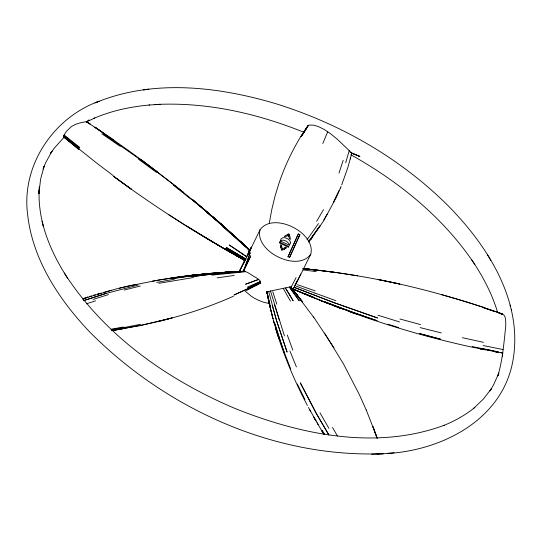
<?xml version="1.0" encoding="UTF-8"?>
<svg xmlns="http://www.w3.org/2000/svg" width="542" height="542" viewBox="0 0 542 542"><rect width="100%" height="100%" fill="white"/><g stroke="black" fill="none" stroke-linecap="round" stroke-linejoin="round"><path stroke-width="0.81" d="M63.692 137.688L54.254 148.169L50.359 153.664L52.025 151.103L45.616 162.817L43.109 169.023L44.153 166.137L40.589 179.192L38.943 193.413L39.383 186.807C38.292 200.14 39.993 213.595 43.428 226.488L42.073 221.15M38.943 193.413L39.126 190.554M473.268 408.756L483.383 399.061L491.641 388.336L489.968 390.918L493.416 385.172L498.877 373.004L497.847 375.863C502.719 359.692 503.924 342.673 505.767 325.918C505.578 322.273 506.526 315.566 502.387 314.055M341.69 184.944L347.876 167.471L351.805 153.101L337.002 138.962L330.112 133.386L324.082 129.382L318.242 126.516L313.317 125.121L308.987 125.08L307.931 125.663L307.585 126.713M502.454 355.986L502.698 352.767L502.454 355.986L502.664 352.917L501.086 352.693M348.337 311.128C386.1 325.166 424.881 336.487 464.169 345.41A269.408 157.268 25.6 0 0 472.062 347.144L502.671 353.045M245.052 259.943L244.964 260.539M502.644 353.174L501.12 352.632M269.266 223.257L271.806 209.463L274.869 196.739L279.008 183.149C284.577 166.665 292.016 150.845 301.115 136.015M271.948 314.834L266.867 291.84L289.753 286.969L290.939 287.07L290.742 287.87M351.602 154.24L351.792 153.122L359.827 156.448L351.819 153.142L351.602 154.24L351.846 153.156L359.827 156.448M351.562 154.104L351.805 153.101M260.011 229.815C254.489 251.42 297.646 272.816 310.783 254.184C316.257 232.593 273.161 211.224 260.011 229.815L245.065 260.519L225.668 249.598L245.018 260.539M350.24 159.057L350.701 157.417M89.064 119.857L86.564 121.645L88 122.567L86.544 121.625L80.995 122.655L75.758 124.267L71.537 126.415L66.47 131.252L64.329 134.565L63.665 136.997M345.694 162.79L349.231 150.507M339.021 173.034L343.174 160.296M297.063 280.973L293.236 289.164L298.33 291.366M243.46 271.332L250.214 252.755L243.453 271.271C247.904 271.528 251.549 275.458 255.587 277.328C267.003 284.055 256.231 284.177 246.766 289.963L260.194 282.999L258.791 283.242M322.802 143.474L327.754 131.706M340.403 188.04L341.074 186.482M247.342 255.377L251.38 247.206L247.138 255.756M247.626 254.97L247.945 254.557M287.91 256.888L298.344 233.9L299.889 234.645L289.631 257.484L288.087 256.745L298.344 233.9M289.455 257.626L299.889 234.645M338.892 190.662L333.255 202.755M243.819 263.141L245.167 260.248M295.248 285.512L310.783 254.184M245.126 259.753L239.097 271.955L240.35 270.262M86.571 121.638L90.243 124.098L86.225 121.855M280.343 247.762L281.569 245.289L280.451 244.754L281.413 249.591L282.47 250.099L286.698 247.748L285.553 247.199L282.26 249.096L281.65 250.329M287.504 235.831L288.425 233.975L289.482 234.483L290.471 239.34L289.326 238.785L288.608 234.964L285.343 236.874L284.232 236.339L288.425 233.975M288.561 236.339L289.482 234.483M284.326 249.672L285.553 247.199M268.798 301.338L266.921 291.806L267.613 295.614M244.93 260.241L239.097 271.955L245.187 259.869M300.783 274.001L293.29 289.049L298.391 291.25M247.077 255.824L251.38 247.206M290.925 287.504L296.088 277.653M316.65 221.285L323.513 209.632M323.703 219.998L327.172 214.137M306.67 127.973L302.07 135.304L308.554 125.249M279.916 241.508C282.233 238.128 288.622 241.563 289.394 244.882M301.474 135.581L307.931 125.663M293.351 288.988L306.183 294.502M318.52 223.528L306.948 239.835M312.781 236.63L308.723 242.111M311.792 237.992L310.783 239.381L323.92 220.418L336.392 197.2A504.819 296.847 26.6 0 0 340.362 188.02M308.635 241.718L320.078 225.736L308.791 241.339M474.9 407.354C465.402 415.111 454.575 421.12 443.214 425.694L444.25 425.26C376.148 450.443 300.329 434.738 234.991 408.451C167.559 379.847 104.315 335.444 64.335 273.06L67.608 278.182L67.194 277.538M257.362 283.547L260.641 281.955L247.606 288.337L260.56 281.616M247.626 288.811L260.668 282.111L247.626 288.811L233.954 295.031L247.599 288.859M259.801 283.141L246.264 290.024L254.076 286.122M87.011 121.679L94.748 118.014L93.698 118.461C111.408 110.731 130.541 106.699 149.734 104.985M94.985 102.946L99.132 101.212C53.312 117.607 21.036 165.798 27.662 214.747C32.676 259.787 58.915 299.408 89.383 331.636C165.689 408.56 273.947 458.085 383.282 453.701L371.568 454.216M247.281 287.179L260.465 281.454M96.022 102.513C152.993 79.017 217.613 86.463 275.268 103.536C339.929 123.515 400.538 158.183 448.519 206.15C488.091 246.353 523.389 301.86 512.915 360.708C502.061 421.385 438.925 451.96 382.564 453.756M233.514 296.203C208.819 307.199 183.033 315.627 156.74 321.846L172.18 317.917L139.463 325.695M83.36 300.681L106.015 293.452L83.353 300.695M82.56 298.845L115.067 289.252A725.027 420.653 26.7 0 1 127.275 286.257L160.913 279.604L194.226 275.038L178.853 276.894L152.41 281.135M85.792 297.748L87.675 297.118M82.716 298.933L88.007 297.165L84.206 298.432M86.347 303.838L95.643 300.81M99.233 293.676L97.323 294.292L101.205 293.08M93.041 299.441L108.529 294.563M89.586 296.501L91.517 295.918M93.427 295.302L95.365 294.712M105.988 293.439L138.163 285.085M103.508 292.477L111.449 290.282M124.267 290.031L140.459 285.973M119.477 288.215L135.94 284.408M139.375 325.722L155.879 322.05M123.4 327.673L140.669 324.272M122.885 328.716L140.026 325.512L111.55 330.518M158.853 283.317L193.596 277.511M156.631 282.429L174.321 279.232M111.55 329.13L123.373 327.002M111.11 329.78L123.38 327.72L111.171 329.719M112.445 330.518L122.356 328.906L112.783 330.417M217.139 277.856L234.219 275.438M170.235 278.168L187.539 275.763L215.425 272.904M147.973 89.281L143.542 89.85L148.745 89.186M191.902 275.248L198.9 274.476M189.585 275.6L191.902 275.322M187.539 275.763L206.217 273.717L229.442 271.935M201.265 274.327L203.568 274.076L201.218 274.279M211.854 275.14L244.652 271.827M203.602 274.001L210.635 273.324M204.361 273.995L209.815 273.507M209.781 273.5L205.94 273.846M394.014 452.746L387.943 453.329L388.695 453.275M211.38 273.412L212.884 273.27M226.326 272.247L208.006 273.893L243.805 271.142M210.547 273.425L215.228 273.087M215.208 273.06L222.227 272.551M229.293 272.084L226.949 272.267L229.252 272.091M225.343 272.328L231.651 271.955M148.975 105.04L160.378 104.294L154.28 104.626L155.026 104.586M215.262 272.944L217.572 272.768M224.53 272.382L226.908 272.206M219.917 272.585L229.28 271.969M224.747 272.233L234.158 271.678L229.334 271.935M233.975 271.813L241.156 271.495M234.815 271.806L241.095 271.474L238.778 271.596M383.282 453.701L377.083 454.02L377.821 454M234.042 271.678L241.149 271.359M159.666 104.328C209.11 102.479 258.317 113.874 303.967 132.316M266.854 291.948L267.958 296.176M303.032 268.629C335.6 271.711 367.937 277.043 399.881 284.076L378.201 279.543C413.824 286.481 448.898 296.034 483.383 307.328L462.495 300.722M303.296 268.595L336.372 272.565L315.532 269.855M302.863 268.514L315.417 269.862M303.364 268.663L315.701 269.977L303.974 268.69M269.936 303.635L264.049 302.361A28.618 16.7 26.4 0 1 251.251 296.217L244.903 290.871M303.025 269.889L316.176 271.623M336.203 272.524L357.774 275.851M493.152 351.433L498.41 352.368L495.788 351.927M472.184 346.582L498.511 351.846M482.753 348.804L493.274 350.87M483.125 345.525L503.017 349.536M487.963 350.207L490.585 350.735M462.421 337.713L483.464 342.32M420.131 327.605L441.317 332.917M399.915 319.001L420.497 324.577M441.574 294.645L462.529 300.722M387.855 324.197L398.736 327.571M377.876 315.193L399.556 321.948M483.654 307.849L493.904 311.325M498.349 312.863L502.217 314.177L499.419 313.201L501.465 313.981M303.52 293.527L329.583 304.137L353.696 313.066M356.419 314.048L351.006 312.145M297.538 284.746L315.2 290.851M337.503 307.185L340.207 308.147L334.834 306.162M314.909 293.053L335.844 300.688M296.196 286.19L314.895 293.073M329.59 304.048L321.745 301.054M342.95 309.096L337.571 307.05M332.253 305.017L334.888 306.047M311.332 296.813L316.555 298.906M311.318 296.765L295.736 290.255M319.143 299.95L321.765 301.013M327.043 302.992L306.196 294.482M298.337 291.352L306.115 294.645M303.649 293.269L314.042 297.551L303.649 293.269L308.805 295.485M308.75 295.681L311.379 296.725M297.138 236.326L298.683 237.071M350.891 154.782C399.298 181.882 443.905 217.925 474.806 264.462L471.797 259.997M233.954 253.961L244.923 260.363L233.92 253.968M206.217 238.128L225.628 249.489M350.146 152.282L351.846 153.305M113.603 176.353C143.488 198.494 174.504 219.097 206.394 238.236L186.915 226.231L225.743 249.659M245.79 259.144L226.481 247.701L245.878 258.961M206.502 238.284L225.811 249.713M206.624 238.297L225.838 249.733M168.366 214.456L186.672 226.183M86.503 121.706L113.454 139.938A260.749 152.085 27.2 0 1 119.714 144.321M104.2 133.468L94.904 127.194L113.4 139.789M94.911 127.18L99.545 130.331M101.855 133.786L120.297 146.36M103.048 133.576L139.551 159.097L157.309 172.248M120.283 144.721L131.062 152.383M131.625 152.79L158.203 172.498M113.705 176.414L131.659 189.429L113.657 176.367M138.508 159.206L156.34 172.268M113.407 175.75L95.893 162.492L63.495 136.496M79.728 147.41L64.125 134.992M173.365 185.195L190.845 199.077M183.657 192.43L140.5 159.172L175.005 185.547L202.647 208.216M249.869 252.376L248.155 250.946L249.415 252.01M208.318 212.884L192.281 199.442L224.781 227.24L216.597 220.025M208.263 213.053L214.015 217.965L210.377 214.849M214.564 218.338L212.498 216.583L222.213 225.187L220.702 223.805M204.348 209.666L208.304 213.04M224.347 226.786L191.658 199.165L224.334 226.813L250.126 250.39M216.61 220.208L214.53 218.406L218.622 222.01L216.57 220.221M222.864 226.658L250.275 251.014M223.744 226.536L228.697 230.967M239.517 240.702L207.01 212.396L223.656 226.637L250.35 250.675M224.801 227.328L226.766 229.083M228.731 230.899L249.889 250.268M226.712 229.191L228.182 230.513M229.171 231.393L230.662 232.728M236.468 238.033L234.51 236.258L237.897 239.368M230.621 232.748L232.572 234.517L229.158 231.414M240.296 241.603L241.739 242.918M232.62 234.28L237.958 239.252M240.316 241.624L241.746 242.924M249.401 249.937L240.357 241.407L247.985 248.609M239.401 240.648L240.363 241.536M244.096 245.153L242.206 243.392L245.533 246.508M240.052 240.899L249.652 249.909M244.171 245.004L247.972 248.568L247.037 247.694M242.22 243.358L246.041 246.949M244.205 245.011L246.088 246.786M247.816 248.744L249.523 250.37M293.974 290.918L290.973 287.199L302.565 301.982L290.939 287.07M295.62 293.12L301.996 301.454L290.858 287.016L313.784 317.388M290.844 287.727L291.616 288.764M313.594 317.002L334.041 347.917M283.31 288.547L290.478 301.183M324.543 333.079L343.418 363.79L359.393 394.718L366.46 410.511M474.386 263.839C484.202 278.893 492.414 295.105 497.617 312.348M323.798 434.372L308.405 407.448M490.374 259.543L490.795 260.235L487.604 255.004M324.516 434.44L321.962 430.26L324.285 434.095M328.858 434.921L316.508 413.824L328.791 434.826M64.762 273.73C55.44 258.703 47.764 242.531 43.157 225.411L43.428 226.488M314.807 419.02L315.966 420.944L313.737 417.062M321.548 430.463L322.68 432.374M332.503 427.442L337.361 435.924M320.004 412.835L328.879 428.343M317.029 422.774L318.12 424.684M309.496 409.298L310.539 411.236M307.395 405.504C294.442 380.877 283.595 355.098 275.661 328.411M304.902 399.454L297.348 384.014M290.702 368.966L281.684 345.566L274.306 322.239L284.401 353.079M366.236 409.969L376.622 436.473M289.923 351.013L296.413 366.948M377.056 437.929L372.815 426.33L377.218 438.492M287.321 335.071L292.809 350.118M278.845 338.296L276.874 332.382M278.209 336.311L275.729 328.425M276.271 330.396L276.921 332.354M272.741 291.684L276.847 304.197M284.435 335.965L270.444 290.83M276.948 332.368L273.432 320.593M274.584 304.963L279.259 320.126M274.584 324.462L272.944 318.594M271.921 314.821L272.992 318.635M272.409 316.752L272.958 318.635L270.085 307.063M272.355 305.857L276.684 321.108L268.751 291.637M271.976 314.706L271.027 310.851M510.117 305.044L510.388 306.122M511.221 309.407L511.492 310.485M267.958 297.612L270.031 307.178M267.206 293.791L267.64 295.695M270.146 307.009L269.713 305.112L270.566 308.94M267.267 293.676L266.867 291.84L269.611 305.254L268.785 301.427L269.184 303.33M268.344 299.543L268.751 301.433M268.019 297.497L266.921 291.806M268.29 297.815L268.629 299.462M267.768 295.505L267.016 291.765L267.721 295.532M281.569 245.289L282.26 249.096M290.62 242.41L289.496 245.309L280.302 240.892C281.176 234.882 289.713 238.392 290.62 242.41M243.507 271.23L250.756 255.892L243.507 271.23M279.733 242.166L279.408 242.891L288.601 247.301L288.927 246.576L279.733 242.166M307.571 126.449L301.006 136.591L307.571 126.449M260.546 282.646L247.328 289.624L260.546 282.646M260.363 282.877L247.064 289.868L260.363 282.877M255.892 280.404L245.492 284.238L258.602 279.462L255.892 280.404M189.49 276.047L172.207 278.554L208.047 273.879L189.49 276.047M209.923 274.381L191.482 276.684L209.917 274.401L245.133 271.298L209.923 274.381M196.556 274.814L194.28 275.079L198.9 274.557L196.583 274.821M485.253 349.786L479.961 348.77L485.253 349.786M440.49 339.163L419.305 333.547L440.49 339.163M377.008 320.688L345.721 309.767L324.502 301.691L356.528 313.669L377.008 320.688M497.231 312.158L483.132 307.382L502.556 314.014L497.231 312.158M377.483 317.978L335.444 303.174L377.483 317.978M294.828 287.592L294.259 287.389L335.457 303.229L294.828 287.592M245.431 260.024L225.696 248.947L245.431 260.024M245.323 260.248L225.628 249.218L245.323 260.248M245.235 260.35L225.607 249.388L245.235 260.35M245.662 259.483L226.129 248.134L245.662 259.483M244.943 260.499L226.251 249.76L244.943 260.499M232.491 253.107L231.034 252.254L232.471 253.114M240.831 256.319L226.414 247.762L245.743 259.32L240.831 256.319M243.107 254.293L229.252 244.977L246.664 256.745L243.107 254.293M79.288 148.02L63.834 135.595L79.288 148.02M78.793 149.355L63.455 136.78L78.793 149.355M249.334 250.072L247.918 248.744L249.334 250.072M291.406 289.841L289.381 287.043L299.218 300.715L291.406 289.841M289.008 293.839L285.438 288.032L293.202 300.824L289.008 293.839M316.481 413.81L300.363 382.937L316.481 413.81M287.064 351.995L276.718 321.101L287.064 351.995M270.295 306.928L268.568 299.299L270.295 306.928"/></g></svg>
